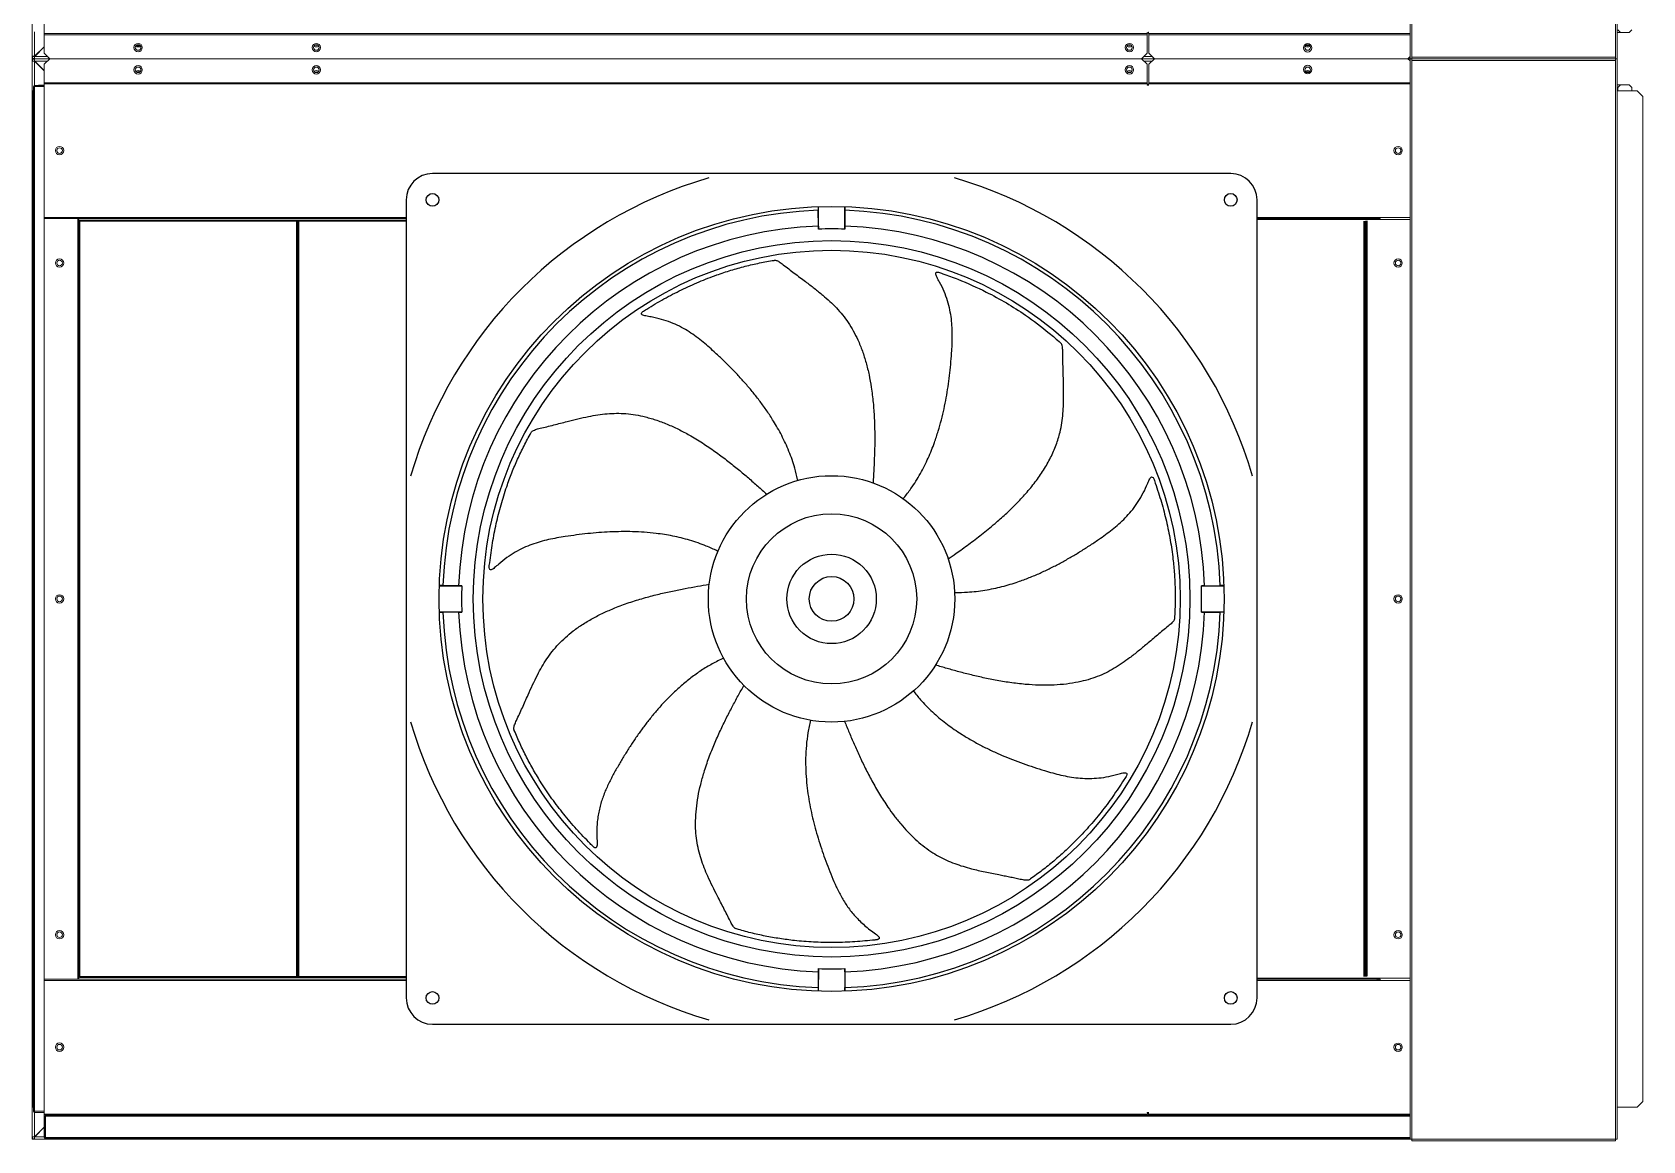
# Model space of a CAD drawing. Header units: inches. Extents: x 515 to 995, y -685 to -381.
# Drawn here: x 681.8 to 754.1, y -518.6 to -468.9 of the extents above; entities that cross this region are included whole.
import ezdxf

# ---------------------------------------------------------------- set-up
doc = ezdxf.new("R2010")
doc.units = ezdxf.units.IN
doc.header["$MEASUREMENT"] = 0
doc.layers.add('L48', color=7, linetype='Continuous')

msp = doc.modelspace()

# ---------------------------------------------------------------- linework, layer by layer
at = {"color": 7, "linetype": 'Continuous', "lineweight": 25}
for p, q in [((735.597, -475.195), (699.77, -475.195)), ((698.589, -476.376), (698.589, -512.203)), ((736.778, -512.203), (736.778, -476.376)), ((717.09, -477.551), (717.083, -476.846)), ((717.093, -477.691), (717.093, -476.681)), ((718.274, -476.681), (718.274, -477.691)), ((718.277, -477.551), (718.283, -476.846)), ((693.687, -511.244), (693.687, -477.34)), ((693.688, -493.21), (693.688, -477.34)), ((693.728, -477.326), (693.728, -511.23)), ((693.776, -511.23), (693.776, -477.326)), ((693.777, -493.196), (693.777, -477.326)), ((717.09, -477.551), (717.093, -477.691)), ((718.274, -477.691), (718.277, -477.551)), ((741.59, -511.242), (741.59, -477.337)), ((741.591, -511.242), (741.591, -477.337)), ((741.639, -511.242), (741.639, -477.337)), ((741.679, -511.227), (741.679, -477.323)), ((741.68, -511.227), (741.68, -477.323)), ((741.687, -511.242), (741.687, -477.337)), ((741.688, -493.207), (741.688, -477.337)), ((741.728, -511.227), (741.728, -477.323)), ((700.075, -493.699), (701.085, -493.699)), ((700.945, -493.696), (700.24, -493.689)), ((701.085, -493.699), (700.945, -493.696)), ((734.422, -493.696), (734.281, -493.699)), ((734.281, -493.699), (735.292, -493.699)), ((734.422, -493.696), (735.127, -493.689)), ((701.085, -494.88), (700.075, -494.88)), ((700.945, -494.882), (700.24, -494.889)), ((700.945, -494.882), (701.085, -494.88)), ((735.292, -494.88), (734.281, -494.88)), ((734.281, -494.88), (734.422, -494.882)), ((734.422, -494.882), (735.127, -494.889)), ((693.688, -511.244), (693.688, -495.403)), ((693.777, -511.23), (693.777, -495.389)), ((741.688, -511.242), (741.688, -495.4)), ((717.09, -511.028), (717.083, -511.733)), ((717.093, -510.887), (717.09, -511.028)), ((717.093, -511.898), (717.093, -510.887)), ((718.277, -511.028), (718.274, -510.887)), ((718.274, -510.887), (718.274, -511.898)), ((718.277, -511.028), (718.283, -511.733)), ((699.77, -513.384), (735.597, -513.384))]:
    msp.add_line(p, q, dxfattribs=at)
for centre, radius in [((699.77, -476.376), 0.285), ((735.597, -476.376), 0.285), ((717.683, -494.289), 17.618), ((717.683, -494.289), 16.081), ((717.683, -494.289), 15.65), ((717.683, -494.289), 5.531), ((717.683, -494.289), 3.819), ((717.683, -494.289), 1.004), ((699.77, -512.203), 0.285), ((735.597, -512.203), 0.285)]:
    msp.add_circle(centre, radius, dxfattribs=at)
for centre, radius, start, end in [((699.77, -476.376), 1.181, 90, 180), ((717.683, -494.289), 19.685, 106.2602, 163.7398), ((717.683, -494.289), 19.685, 16.2602, 73.7398), ((735.597, -476.376), 1.181, 0, 90), ((717.683, -494.289), 17.454, 91.96958, 178.03042), ((717.683, -494.289), 17.454, 1.96958, 88.03042), ((717.683, -494.289), 16.749, 92.02959, 177.97041), ((717.683, -494.289), 16.609, 87.9623, 92.0377), ((717.683, -494.289), 16.749, 2.02959, 87.97041), ((717.683, -494.289), 16.609, 177.9623, 182.0377), ((717.683, -494.289), 16.609, 357.9623, 2.0377), ((717.683, -494.289), 17.454, 181.96958, 268.03042), ((717.683, -494.289), 16.749, 182.02959, 267.97041), ((717.683, -494.289), 16.749, 272.02959, 357.97041), ((717.683, -494.289), 17.454, 271.96958, 358.03042), ((717.683, -494.289), 19.685, 196.2602, 253.7398), ((717.683, -494.289), 19.685, 286.2602, 343.7398), ((717.683, -494.289), 16.609, 267.9623, 272.0377), ((699.77, -512.203), 1.181, 180, 270), ((735.597, -512.203), 1.181, 270, 0)]:
    msp.add_arc(centre, radius, start, end, dxfattribs=at)
for points, knots in [([(717.083, -476.688), (717.083, -476.718), (717.083, -476.774), (717.083, -476.823), (717.083, -476.846)], [0, 0, 0, 0, 0.544044, 1, 1, 1, 1]), ([(718.283, -476.846), (718.284, -476.797), (718.284, -476.745), (718.284, -476.689), (718.284, -476.686)], [0, 0, 0, 0, 0.939345, 1, 1, 1, 1]), ([(709.386, -481.279), (709.643, -481.124), (710.155, -480.815), (710.939, -480.41), (711.73, -480.05), (712.473, -479.762), (713.165, -479.534), (713.805, -479.355), (714.45, -479.204), (714.882, -479.129), (715.099, -479.092)], [0, 0, 0, 0, 0.140819, 0.280709, 0.420053, 0.55924, 0.668749, 0.778588, 0.888944, 1, 1, 1, 1]), ([(715.099, -479.092), (715.112, -479.088), (715.136, -479.08), (715.19, -479.088), (715.254, -479.112), (715.333, -479.156), (715.423, -479.218), (715.566, -479.325), (715.761, -479.481), (716.01, -479.67), (716.262, -479.859), (716.562, -480.083), (716.907, -480.346), (717.271, -480.64), (717.603, -480.932), (717.902, -481.226), (718.182, -481.542), (718.436, -481.887), (718.664, -482.261), (718.879, -482.687), (719.072, -483.165), (719.238, -483.691), (719.369, -484.235), (719.476, -484.832), (719.554, -485.472), (719.602, -486.143), (719.621, -486.787), (719.619, -487.398), (719.603, -487.98), (719.577, -488.539), (719.555, -488.901), (719.543, -489.08)], [0, 0, 0, 0, 0.012785, 0.023293, 0.032237, 0.041998, 0.051521, 0.061325, 0.087185, 0.113248, 0.139308, 0.165331, 0.206131, 0.246835, 0.281335, 0.315878, 0.350603, 0.385923, 0.422114, 0.459222, 0.503998, 0.549692, 0.595972, 0.642402, 0.699964, 0.755903, 0.809219, 0.859769, 0.908078, 0.954661, 1, 1, 1, 1]), ([(720.898, -489.788), (720.907, -489.776), (721.029, -489.63), (721.305, -489.268), (721.682, -488.668), (722.032, -487.965), (722.287, -487.324), (722.473, -486.757), (722.614, -486.253), (722.732, -485.755), (722.83, -485.26), (722.911, -484.766), (722.978, -484.269), (723.031, -483.767), (723.069, -483.302), (723.095, -482.877), (723.109, -482.369), (723.08, -481.721), (722.915, -480.917), (722.654, -480.286), (722.407, -479.848), (722.327, -479.651), (722.402, -479.587), (722.597, -479.654), (722.682, -479.691)], [0.017767, 0.017767, 0.017767, 0.017767, 0.0213866, 0.0641597, 0.1283194, 0.1924792, 0.2566389, 0.3051983, 0.3537577, 0.4023171, 0.4508765, 0.4994359, 0.5479953, 0.5965548, 0.6451142, 0.6803602, 0.7156063, 0.7860985, 0.8565906, 0.9270828, 0.9453121, 0.9635414, 0.9878471, 1, 1, 1, 1]), ([(722.682, -479.691), (722.908, -479.771), (723.576, -480.022), (724.851, -480.594), (726.217, -481.399), (727.286, -482.205), (727.789, -482.643), (727.954, -482.793)], [0, 0, 0, 0, 0.1111111, 0.3333333, 0.6666667, 0.8888889, 1, 1, 1, 1]), ([(716.168, -488.969), (716.165, -488.955), (716.126, -488.769), (716.016, -488.327), (715.781, -487.659), (715.45, -486.947), (715.108, -486.347), (714.781, -485.848), (714.475, -485.424), (714.159, -485.021), (713.833, -484.636), (713.497, -484.265), (713.15, -483.903), (712.79, -483.548), (712.451, -483.228), (712.135, -482.943), (711.746, -482.615), (711.222, -482.234), (710.49, -481.862), (709.834, -481.673), (709.338, -481.592), (709.134, -481.532), (709.13, -481.433), (709.305, -481.323), (709.386, -481.279)], [0.017767, 0.017767, 0.017767, 0.017767, 0.0213866, 0.0641597, 0.1283194, 0.1924792, 0.2566389, 0.3051983, 0.3537577, 0.4023171, 0.4508765, 0.4994359, 0.5479953, 0.5965548, 0.6451142, 0.6803602, 0.7156063, 0.7860985, 0.8565906, 0.9270828, 0.9453121, 0.9635414, 0.9878471, 1, 1, 1, 1]), ([(722.916, -492.496), (723.034, -492.413), (723.336, -492.201), (723.833, -491.844), (724.413, -491.404), (724.966, -490.954), (725.486, -490.496), (725.956, -490.045), (726.409, -489.56), (726.831, -489.046), (727.207, -488.507), (727.525, -487.949), (727.775, -487.378), (727.934, -486.856), (728.023, -486.387), (728.087, -485.827), (728.107, -485.124), (728.083, -484.279), (728.062, -483.64), (728.061, -483.212), (728.051, -482.995), (728.018, -482.851), (727.972, -482.803), (727.954, -482.793)], [0.0220508, 0.0220508, 0.0220508, 0.0220508, 0.0641597, 0.1283194, 0.1924792, 0.2566389, 0.3051983, 0.3537577, 0.4023171, 0.4508765, 0.4994359, 0.5479953, 0.5965548, 0.6451142, 0.6803602, 0.7156063, 0.7860985, 0.8565906, 0.9270828, 0.9453121, 0.9635414, 0.9878471, 1, 1, 1, 1]), ([(704.19, -486.835), (704.195, -486.822), (704.204, -486.798), (704.244, -486.761), (704.303, -486.726), (704.386, -486.692), (704.49, -486.66), (704.663, -486.615), (704.907, -486.559), (705.21, -486.482), (705.515, -486.403), (705.877, -486.309), (706.298, -486.203), (706.754, -486.102), (707.19, -486.024), (707.606, -485.974), (708.027, -485.952), (708.456, -485.968), (708.891, -486.023), (709.358, -486.121), (709.852, -486.268), (710.367, -486.466), (710.873, -486.703), (711.407, -486.991), (711.956, -487.329), (712.511, -487.711), (713.025, -488.097), (713.503, -488.479), (713.948, -488.855), (714.369, -489.223), (714.638, -489.467), (714.77, -489.587)], [0, 0, 0, 0, 0.012785, 0.023293, 0.032237, 0.041999, 0.051521, 0.061325, 0.087185, 0.113248, 0.139308, 0.165331, 0.206131, 0.246835, 0.281335, 0.315878, 0.350603, 0.385922, 0.422114, 0.459222, 0.503998, 0.549692, 0.595972, 0.642402, 0.699964, 0.755903, 0.809219, 0.859769, 0.908078, 0.954661, 1, 1, 1, 1]), ([(702.339, -492.665), (702.377, -492.367), (702.455, -491.774), (702.626, -490.909), (702.839, -490.066), (703.077, -489.306), (703.33, -488.622), (703.589, -488.01), (703.873, -487.412), (704.084, -487.028), (704.19, -486.835)], [0, 0, 0, 0, 0.140819, 0.280709, 0.420053, 0.55924, 0.668749, 0.778588, 0.888944, 1, 1, 1, 1]), ([(723.207, -493.996), (723.222, -493.996), (723.412, -494), (723.867, -493.99), (724.571, -493.91), (725.339, -493.746), (726, -493.545), (726.559, -493.338), (727.041, -493.133), (727.503, -492.915), (727.951, -492.683), (728.388, -492.438), (728.818, -492.181), (729.244, -491.909), (729.631, -491.649), (729.98, -491.404), (730.386, -491.099), (730.874, -490.672), (731.4, -490.041), (731.73, -489.444), (731.919, -488.978), (732.023, -488.792), (732.12, -488.81), (732.189, -489.005), (732.213, -489.095)], [0.017767, 0.017767, 0.017767, 0.017767, 0.0213866, 0.0641597, 0.1283194, 0.1924792, 0.2566389, 0.3051983, 0.3537577, 0.4023171, 0.4508765, 0.4994359, 0.5479953, 0.5965548, 0.6451142, 0.6803602, 0.7156063, 0.7860985, 0.8565906, 0.9270828, 0.9453121, 0.9635414, 0.9878471, 1, 1, 1, 1]), ([(732.213, -489.095), (732.307, -489.38), (732.495, -489.947), (732.716, -490.802), (732.89, -491.653), (733.006, -492.442), (733.074, -493.167), (733.106, -493.831), (733.11, -494.493), (733.086, -494.931), (733.075, -495.151)], [0, 0, 0, 0, 0.140819, 0.280709, 0.420053, 0.55924, 0.668749, 0.778588, 0.888944, 1, 1, 1, 1]), ([(712.579, -492.157), (712.566, -492.15), (712.397, -492.065), (711.982, -491.876), (711.313, -491.642), (710.55, -491.457), (709.868, -491.351), (709.274, -491.295), (708.751, -491.27), (708.24, -491.267), (707.736, -491.281), (707.236, -491.312), (706.736, -491.358), (706.234, -491.417), (705.773, -491.484), (705.353, -491.553), (704.854, -491.652), (704.23, -491.825), (703.482, -492.165), (702.925, -492.56), (702.553, -492.898), (702.378, -493.019), (702.299, -492.961), (702.321, -492.756), (702.339, -492.665)], [0.017767, 0.017767, 0.017767, 0.017767, 0.0213866, 0.0641597, 0.1283194, 0.1924792, 0.2566389, 0.3051983, 0.3537577, 0.4023171, 0.4508765, 0.4994359, 0.5479953, 0.5965548, 0.6451142, 0.6803602, 0.7156063, 0.7860985, 0.8565906, 0.9270828, 0.9453121, 0.9635414, 0.9878471, 1, 1, 1, 1]), ([(716.264, -495.709), (715.887, -495.333), (715.675, -494.822), (715.675, -493.757), (715.887, -493.246), (716.64, -492.493), (717.151, -492.281), (718.216, -492.281), (718.727, -492.493), (719.103, -492.87)], [0, 0, 0, 0, 0.25, 0.25, 0.5, 0.5, 0.75, 0.75, 1, 1, 1, 1]), ([(719.103, -492.87), (719.48, -493.246), (719.691, -493.757), (719.691, -494.822), (719.48, -495.333), (718.727, -496.086), (718.216, -496.297), (717.151, -496.297), (716.64, -496.086), (716.264, -495.709)], [0, 0, 0, 0, 0.25, 0.25, 0.5, 0.5, 0.75, 0.75, 1, 1, 1, 1]), ([(700.24, -493.689), (700.191, -493.689), (700.14, -493.689), (700.084, -493.689), (700.081, -493.689)], [0, 0, 0, 0, 0.946394, 1, 1, 1, 1]), ([(703.442, -500.191), (703.435, -500.179), (703.422, -500.157), (703.418, -500.103), (703.428, -500.035), (703.453, -499.948), (703.493, -499.847), (703.566, -499.684), (703.674, -499.459), (703.803, -499.174), (703.931, -498.886), (704.083, -498.544), (704.262, -498.149), (704.468, -497.729), (704.679, -497.34), (704.899, -496.984), (705.145, -496.64), (705.425, -496.315), (705.739, -496.009), (706.106, -495.706), (706.529, -495.411), (707.005, -495.132), (707.506, -494.884), (708.064, -494.646), (708.671, -494.427), (709.315, -494.232), (709.938, -494.07), (710.534, -493.935), (711.105, -493.821), (711.656, -493.722), (712.014, -493.664), (712.191, -493.635)], [0, 0, 0, 0, 0.012785, 0.023293, 0.032237, 0.041998, 0.051521, 0.061325, 0.087185, 0.113248, 0.139308, 0.165331, 0.206131, 0.246835, 0.281335, 0.315878, 0.350603, 0.385923, 0.422114, 0.459222, 0.503998, 0.549692, 0.595972, 0.642402, 0.699964, 0.755903, 0.809219, 0.859769, 0.908078, 0.954661, 1, 1, 1, 1]), ([(735.285, -493.689), (735.255, -493.689), (735.199, -493.689), (735.149, -493.689), (735.127, -493.689)], [0, 0, 0, 0, 0.545796, 1, 1, 1, 1]), ([(700.082, -494.89), (700.112, -494.89), (700.168, -494.89), (700.217, -494.889), (700.24, -494.889)], [0, 0, 0, 0, 0.543337, 1, 1, 1, 1]), ([(733.075, -495.151), (733.076, -495.165), (733.078, -495.19), (733.058, -495.24), (733.02, -495.298), (732.96, -495.365), (732.88, -495.439), (732.744, -495.554), (732.549, -495.71), (732.308, -495.911), (732.068, -496.114), (731.783, -496.357), (731.45, -496.634), (731.083, -496.924), (730.724, -497.183), (730.371, -497.409), (730.001, -497.611), (729.607, -497.783), (729.191, -497.922), (728.729, -498.036), (728.22, -498.118), (727.67, -498.163), (727.111, -498.17), (726.505, -498.141), (725.863, -498.075), (725.198, -497.972), (724.567, -497.847), (723.971, -497.71), (723.407, -497.565), (722.868, -497.415), (722.52, -497.312), (722.348, -497.262)], [0, 0, 0, 0, 0.012785, 0.023293, 0.032237, 0.041999, 0.051521, 0.061325, 0.087185, 0.113248, 0.139308, 0.165331, 0.206131, 0.246835, 0.281335, 0.315878, 0.350603, 0.385922, 0.422114, 0.459222, 0.503998, 0.549692, 0.595972, 0.642402, 0.699964, 0.755903, 0.809219, 0.859769, 0.908078, 0.954661, 1, 1, 1, 1]), ([(712.834, -496.951), (712.662, -497.033), (712.318, -497.2), (711.831, -497.499), (711.369, -497.827), (710.938, -498.179), (710.543, -498.542), (710.183, -498.908), (709.851, -499.277), (709.542, -499.649), (709.249, -500.029), (708.969, -500.416), (708.7, -500.814), (708.44, -501.221), (708.188, -501.639), (707.942, -502.067), (707.706, -502.508), (707.53, -502.893), (707.407, -503.216), (707.326, -503.469), (707.257, -503.732), (707.203, -504.006), (707.164, -504.292), (707.144, -504.591), (707.14, -504.9), (707.157, -505.141), (707.158, -505.302), (707.152, -505.372), (707.139, -505.42), (707.122, -505.45), (707.098, -505.464), (707.072, -505.464), (707.043, -505.454), (707.01, -505.434), (706.966, -505.4), (706.91, -505.346), (706.869, -505.299), (706.846, -505.273)], [0, 0, 0, 0, 0.051091, 0.102446, 0.153538, 0.203697, 0.252252, 0.298039, 0.342391, 0.385688, 0.428218, 0.471153, 0.513945, 0.556915, 0.60039, 0.644634, 0.689645, 0.735372, 0.758749, 0.782469, 0.806665, 0.831515, 0.857251, 0.884159, 0.91256, 0.942028, 0.950841, 0.958383, 0.962573, 0.966137, 0.969365, 0.971926, 0.974926, 0.978612, 0.983168, 0.990607, 1, 1, 1, 1]), ([(713.419, -509.103), (713.405, -509.101), (713.379, -509.098), (713.335, -509.067), (713.287, -509.017), (713.235, -508.944), (713.181, -508.849), (713.099, -508.69), (712.991, -508.466), (712.848, -508.187), (712.703, -507.907), (712.53, -507.575), (712.334, -507.189), (712.133, -506.766), (711.961, -506.359), (711.819, -505.965), (711.704, -505.558), (711.624, -505.137), (711.581, -504.7), (711.573, -504.224), (711.606, -503.71), (711.685, -503.163), (711.802, -502.617), (711.965, -502.033), (712.172, -501.421), (712.421, -500.796), (712.683, -500.208), (712.949, -499.658), (713.216, -499.14), (713.482, -498.648), (713.66, -498.332), (713.747, -498.176)], [0, 0, 0, 0, 0.012785, 0.023293, 0.032237, 0.041999, 0.051521, 0.061325, 0.087185, 0.113248, 0.139308, 0.165331, 0.206131, 0.246835, 0.281335, 0.315878, 0.350603, 0.385922, 0.422114, 0.459222, 0.503998, 0.549692, 0.595972, 0.642402, 0.699964, 0.755903, 0.809219, 0.859769, 0.908078, 0.954661, 1, 1, 1, 1]), ([(721.357, -498.425), (721.366, -498.437), (721.481, -498.587), (721.773, -498.937), (722.274, -499.438), (722.881, -499.936), (723.45, -500.327), (723.961, -500.635), (724.421, -500.885), (724.88, -501.11), (725.341, -501.316), (725.805, -501.505), (726.274, -501.68), (726.753, -501.844), (727.197, -501.984), (727.606, -502.104), (728.098, -502.231), (728.736, -502.347), (729.557, -502.365), (730.229, -502.251), (730.711, -502.108), (730.922, -502.074), (730.968, -502.16), (730.859, -502.336), (730.804, -502.411)], [0.017767, 0.017767, 0.017767, 0.017767, 0.0213866, 0.0641597, 0.1283194, 0.1924792, 0.2566389, 0.3051983, 0.3537577, 0.4023171, 0.4508765, 0.4994359, 0.5479953, 0.5965548, 0.6451142, 0.6803602, 0.7156063, 0.7860985, 0.8565906, 0.9270828, 0.9453121, 0.9635414, 0.9878471, 1, 1, 1, 1]), ([(706.846, -505.273), (706.638, -505.058), (706.222, -504.628), (705.653, -503.954), (705.126, -503.262), (704.68, -502.602), (704.303, -501.978), (703.987, -501.394), (703.696, -500.799), (703.527, -500.394), (703.442, -500.191)], [0, 0, 0, 0, 0.140819, 0.280709, 0.420053, 0.55924, 0.668749, 0.778588, 0.888944, 1, 1, 1, 1]), ([(716.741, -499.74), (716.698, -499.926), (716.614, -500.298), (716.544, -500.866), (716.512, -501.432), (716.519, -501.988), (716.556, -502.523), (716.618, -503.034), (716.7, -503.522), (716.798, -503.996), (716.912, -504.462), (717.041, -504.923), (717.184, -505.381), (717.34, -505.838), (717.509, -506.295), (717.69, -506.755), (717.888, -507.214), (718.079, -507.592), (718.255, -507.889), (718.403, -508.111), (718.565, -508.329), (718.746, -508.542), (718.946, -508.75), (719.166, -508.952), (719.406, -509.148), (719.604, -509.285), (719.731, -509.385), (719.782, -509.433), (719.812, -509.473), (719.824, -509.505), (719.821, -509.532), (719.804, -509.553), (719.778, -509.569), (719.742, -509.583), (719.688, -509.596), (719.611, -509.606), (719.549, -509.609), (719.514, -509.611)], [0, 0, 0, 0, 0.051091, 0.102446, 0.153538, 0.203697, 0.252252, 0.298039, 0.342391, 0.385688, 0.428218, 0.471153, 0.513945, 0.556915, 0.60039, 0.644634, 0.689645, 0.735372, 0.758749, 0.782469, 0.806665, 0.831515, 0.857251, 0.884159, 0.91256, 0.942028, 0.950841, 0.958383, 0.962573, 0.966137, 0.969365, 0.971926, 0.974926, 0.978612, 0.983168, 0.990607, 1, 1, 1, 1]), ([(718.268, -499.79), (718.336, -499.956), (718.473, -500.294), (718.693, -500.81), (718.932, -501.344), (719.197, -501.897), (719.495, -502.471), (719.831, -503.057), (720.165, -503.577), (720.487, -504.024), (720.783, -504.395), (721.096, -504.745), (721.427, -505.071), (721.772, -505.367), (722.125, -505.625), (722.481, -505.843), (722.84, -506.024), (723.208, -506.173), (723.581, -506.297), (724.035, -506.423), (724.57, -506.545), (725.061, -506.642), (725.427, -506.714), (725.669, -506.762), (725.91, -506.812), (726.108, -506.857), (726.262, -506.888), (726.369, -506.904), (726.458, -506.909), (726.526, -506.903), (726.578, -506.887), (726.596, -506.869), (726.606, -506.86)], [0, 0, 0, 0, 0.0454968, 0.0922478, 0.1407394, 0.1914938, 0.2450383, 0.3012103, 0.3589942, 0.3983177, 0.4375744, 0.4764906, 0.5148382, 0.5524517, 0.5892129, 0.6230296, 0.6561093, 0.6887404, 0.7212399, 0.7537072, 0.8054299, 0.8573195, 0.8777519, 0.8981938, 0.9186302, 0.9388633, 0.9486426, 0.958145, 0.9678975, 0.97681, 0.9872765, 1, 1, 1, 1]), ([(730.804, -502.411), (730.64, -502.662), (730.313, -503.162), (729.783, -503.868), (729.226, -504.535), (728.681, -505.117), (728.157, -505.623), (727.658, -506.062), (727.142, -506.477), (726.785, -506.732), (726.606, -506.86)], [0, 0, 0, 0, 0.1408187, 0.2807088, 0.4200535, 0.5592402, 0.6687487, 0.7785878, 0.8889437, 1, 1, 1, 1]), ([(719.514, -509.611), (719.216, -509.639), (718.62, -509.696), (717.738, -509.721), (716.869, -509.702), (716.075, -509.639), (715.352, -509.544), (714.698, -509.428), (714.052, -509.284), (713.63, -509.163), (713.419, -509.103)], [0, 0, 0, 0, 0.140819, 0.280709, 0.420053, 0.55924, 0.668749, 0.778588, 0.888944, 1, 1, 1, 1]), ([(717.083, -511.733), (717.083, -511.781), (717.083, -511.833), (717.083, -511.888), (717.083, -511.891)], [0, 0, 0, 0, 0.951385, 1, 1, 1, 1]), ([(718.284, -511.89), (718.284, -511.86), (718.284, -511.805), (718.283, -511.755), (718.283, -511.733)], [0, 0, 0, 0, 0.543685, 1, 1, 1, 1])]:
    msp.add_open_spline(points, degree=3, knots=knots, dxfattribs=at)
at = {"layer": 'L48', "color": 7, "linetype": 'Continuous', "lineweight": 15}
for p, q in [((743.652, -421.539), (743.652, -470.039)), ((743.728, -421.539), (743.728, -470.039)), ((752.871, -421.539), (752.871, -470.039)), ((752.947, -421.539), (752.947, -470.039)), ((681.807, -460.145), (681.807, -469.934)), ((682.344, -468.913), (682.344, -462.915)), ((681.913, -469.933), (681.913, -468.838)), ((731.844, -468.913), (682.344, -468.913)), ((682.344, -468.962), (682.344, -468.913)), ((731.844, -468.962), (682.344, -468.962)), ((682.344, -468.963), (682.344, -468.962)), ((731.844, -468.963), (682.344, -468.963)), ((682.344, -469.789), (682.344, -468.963)), ((731.844, -468.962), (731.844, -468.913)), ((731.844, -468.963), (731.844, -468.962)), ((731.844, -469.789), (731.844, -468.963)), ((731.908, -468.852), (731.908, -468.914)), ((731.908, -468.852), (731.925, -468.852)), ((731.908, -468.914), (731.925, -468.914)), ((731.925, -468.962), (731.925, -468.913)), ((743.652, -468.913), (731.925, -468.913)), ((743.652, -468.962), (731.925, -468.962)), ((731.925, -468.963), (731.925, -468.962)), ((731.925, -469.789), (731.925, -468.963)), ((743.652, -468.963), (731.925, -468.963)), ((753.095, -468.864), (752.947, -468.864)), ((752.97, -468.739), (753.095, -468.864)), ((753.095, -468.864), (753.475, -468.864)), ((753.475, -468.864), (753.6, -468.739)), ((682.344, -469.501), (681.913, -469.933)), ((681.914, -469.934), (682.344, -469.503)), ((682.594, -470.039), (682.344, -469.789)), ((731.844, -469.789), (731.594, -470.039)), ((732.175, -470.039), (731.925, -469.789)), ((681.807, -469.934), (681.912, -469.934)), ((681.807, -470.039), (681.807, -469.934)), ((681.913, -470.039), (681.807, -470.039)), ((681.807, -470.039), (681.807, -470.145)), ((681.913, -470.039), (681.807, -470.039)), ((681.807, -470.145), (681.912, -470.145)), ((681.807, -479.934), (681.807, -470.145)), ((681.913, -469.934), (681.913, -469.933)), ((681.913, -469.935), (681.913, -470.039)), ((681.913, -470.039), (682.594, -470.039)), ((681.913, -470.144), (681.913, -470.039)), ((681.913, -470.039), (682.594, -470.039)), ((681.913, -470.145), (681.913, -470.146)), ((682.344, -470.578), (681.913, -470.146)), ((681.913, -470.146), (681.913, -471.241)), ((681.914, -469.934), (682.489, -469.934)), ((681.914, -470.145), (682.344, -470.576)), ((681.914, -470.145), (682.489, -470.145)), ((682.594, -470.039), (682.344, -470.289)), ((682.344, -470.289), (682.344, -471.116)), ((731.594, -470.039), (682.594, -470.039)), ((731.594, -470.039), (682.594, -470.039)), ((731.844, -470.289), (731.594, -470.039)), ((732.175, -470.039), (731.594, -470.039)), ((732.175, -470.039), (731.594, -470.039)), ((732.069, -469.934), (731.7, -469.934)), ((732.069, -470.145), (731.7, -470.145)), ((731.844, -470.289), (731.844, -471.116)), ((732.175, -470.039), (731.925, -470.289)), ((731.925, -470.289), (731.925, -471.116)), ((743.55, -470.039), (732.175, -470.039)), ((743.55, -470.039), (732.175, -470.039)), ((743.652, -469.937), (743.55, -470.039)), ((743.652, -470.142), (743.55, -470.039)), ((743.652, -470.039), (743.55, -470.039)), ((743.652, -470.039), (743.55, -470.039)), ((743.652, -518.539), (743.652, -470.039)), ((743.728, -470.039), (743.652, -470.039)), ((743.728, -470.039), (743.652, -470.039)), ((752.871, -469.964), (743.728, -469.964)), ((743.728, -469.964), (743.728, -470.039)), ((743.728, -518.539), (743.728, -470.039)), ((752.871, -470.039), (743.728, -470.039)), ((752.871, -470.039), (743.728, -470.039)), ((743.728, -470.115), (743.728, -470.039)), ((752.871, -470.115), (743.728, -470.115)), ((752.871, -470.039), (752.871, -469.964)), ((752.871, -518.539), (752.871, -470.039)), ((752.947, -470.039), (752.871, -470.039)), ((752.947, -470.039), (752.871, -470.039)), ((752.871, -470.039), (752.871, -470.115)), ((752.947, -518.539), (752.947, -470.039)), ((681.859, -517.289), (681.859, -471.289)), ((681.908, -471.289), (681.859, -471.289)), ((681.908, -471.241), (682.344, -471.241)), ((681.908, -471.288), (681.908, -471.241)), ((681.908, -471.288), (682.344, -471.288)), ((681.908, -517.289), (681.908, -471.289)), ((682.344, -471.289), (681.908, -471.289)), ((681.913, -471.288), (681.913, -471.289)), ((682.033, -471.289), (682.034, -471.288)), ((682.082, -471.241), (682.094, -471.228)), ((682.094, -471.228), (682.344, -471.228)), ((731.844, -471.116), (682.344, -471.116)), ((682.344, -471.116), (682.344, -471.117)), ((731.844, -471.117), (682.344, -471.117)), ((682.344, -471.117), (682.344, -471.165)), ((731.844, -471.165), (682.344, -471.165)), ((682.344, -471.165), (682.344, -477.163)), ((731.844, -471.116), (731.844, -471.117)), ((731.844, -471.117), (731.844, -471.165)), ((731.908, -471.228), (731.844, -471.228)), ((731.908, -471.227), (731.908, -471.164)), ((731.908, -471.164), (731.925, -471.164)), ((731.908, -471.227), (731.925, -471.227)), ((731.925, -471.228), (731.908, -471.228)), ((731.925, -471.116), (731.925, -471.117)), ((743.652, -471.116), (731.925, -471.116)), ((743.652, -471.117), (731.925, -471.117)), ((731.925, -471.117), (731.925, -471.165)), ((743.652, -471.165), (731.925, -471.165)), ((753.095, -471.214), (752.947, -471.214)), ((752.97, -471.339), (753.095, -471.214)), ((753.095, -471.214), (753.475, -471.214)), ((753.475, -471.214), (753.6, -471.339)), ((681.844, -471.478), (681.859, -471.463)), ((681.844, -517.101), (681.844, -471.478)), ((752.947, -471.477), (752.948, -471.477)), ((752.948, -471.477), (752.948, -517.102)), ((752.948, -471.477), (753.843, -471.477)), ((752.97, -471.339), (752.97, -471.477)), ((753.6, -471.339), (753.6, -471.477)), ((754.093, -471.73), (753.843, -471.477)), ((754.093, -471.73), (754.093, -516.849)), ((698.589, -477.163), (682.344, -477.163)), ((682.344, -477.163), (682.344, -477.212)), ((682.344, -477.212), (682.344, -477.212)), ((682.344, -477.212), (683.844, -477.212)), ((682.344, -511.366), (682.344, -477.212)), ((683.781, -477.212), (683.781, -477.212)), ((683.792, -477.212), (683.844, -477.212)), ((698.589, -477.212), (683.844, -477.212)), ((683.844, -477.212), (683.844, -477.212)), ((683.844, -511.366), (683.844, -477.212)), ((683.893, -477.212), (683.844, -477.212)), ((683.893, -511.366), (683.893, -477.212)), ((698.589, -477.213), (683.893, -477.213)), ((683.941, -477.337), (683.893, -477.337)), ((683.941, -511.242), (683.941, -477.337)), ((683.941, -477.337), (683.942, -477.337)), ((683.942, -477.287), (698.589, -477.287)), ((683.942, -477.287), (683.942, -477.335)), ((683.942, -477.335), (698.589, -477.335)), ((683.942, -477.336), (683.942, -477.335)), ((698.589, -477.336), (683.942, -477.336)), ((683.942, -477.336), (683.942, -477.337)), ((683.942, -511.242), (683.942, -477.337)), ((742.175, -477.163), (736.778, -477.163)), ((742.175, -477.212), (736.778, -477.212)), ((742.175, -477.212), (736.778, -477.212)), ((743.652, -477.261), (736.778, -477.261)), ((741.8, -477.212), (741.8, -477.212)), ((741.905, -477.212), (741.905, -477.212)), ((742.175, -477.162), (742.175, -477.163)), ((743.652, -477.162), (742.175, -477.162)), ((742.175, -477.163), (742.175, -477.212)), ((742.3, -477.212), (742.175, -477.212)), ((742.252, -477.212), (742.252, -477.162)), ((742.3, -477.162), (742.3, -477.212)), ((681.807, -479.934), (681.844, -479.934)), ((681.807, -479.934), (681.807, -494.289)), ((681.804, -507.289), (681.807, -493.289)), ((681.807, -493.289), (681.844, -493.289)), ((681.844, -507.289), (681.804, -507.289)), ((681.807, -507.289), (681.807, -508.645)), ((681.807, -508.645), (681.807, -518.434)), ((681.807, -508.645), (681.844, -508.645)), ((682.344, -511.366), (682.344, -511.367)), ((682.344, -511.366), (683.844, -511.366)), ((682.344, -511.415), (682.344, -511.367)), ((698.589, -511.415), (682.344, -511.415)), ((682.344, -517.413), (682.344, -511.415)), ((683.781, -511.366), (683.781, -511.367)), ((683.792, -511.367), (683.844, -511.367)), ((683.844, -511.366), (683.844, -511.367)), ((683.844, -511.366), (683.893, -511.366)), ((698.589, -511.367), (683.844, -511.367)), ((683.941, -511.242), (683.893, -511.242)), ((698.589, -511.366), (683.893, -511.366)), ((683.942, -511.242), (683.941, -511.242)), ((683.942, -511.243), (683.942, -511.242)), ((683.942, -511.243), (698.589, -511.243)), ((683.942, -511.244), (683.942, -511.243)), ((683.942, -511.291), (683.942, -511.244)), ((683.942, -511.244), (698.589, -511.244)), ((683.942, -511.291), (698.589, -511.291)), ((743.652, -511.318), (736.778, -511.318)), ((742.175, -511.366), (736.778, -511.366)), ((742.175, -511.367), (736.778, -511.367)), ((742.175, -511.415), (736.778, -511.415)), ((741.8, -511.367), (741.8, -511.366)), ((741.905, -511.367), (741.905, -511.366)), ((742.3, -511.366), (742.175, -511.366)), ((742.175, -511.415), (742.175, -511.367)), ((742.175, -511.416), (742.175, -511.415)), ((743.652, -511.416), (742.175, -511.416)), ((742.252, -511.416), (742.252, -511.366)), ((742.3, -511.366), (742.3, -511.416)), ((753.843, -517.102), (754.093, -516.849)), ((681.859, -517.116), (681.844, -517.101)), ((681.908, -517.289), (681.859, -517.289)), ((682.344, -517.289), (681.908, -517.289)), ((682.344, -517.29), (681.908, -517.29)), ((681.908, -517.29), (681.908, -517.338)), ((682.344, -517.338), (681.908, -517.338)), ((681.913, -517.29), (681.913, -517.289)), ((681.913, -518.433), (681.913, -517.338)), ((682.034, -517.29), (682.033, -517.289)), ((682.094, -517.351), (682.082, -517.338)), ((682.344, -517.351), (682.094, -517.351)), ((731.844, -517.413), (682.344, -517.413)), ((682.344, -517.462), (682.344, -517.413)), ((731.844, -517.462), (682.344, -517.462)), ((682.344, -517.463), (682.344, -517.462)), ((682.344, -517.522), (682.344, -517.463)), ((682.393, -517.463), (682.344, -517.463)), ((682.344, -517.522), (682.392, -517.522)), ((682.344, -518.461), (682.344, -517.522)), ((682.392, -518.461), (682.392, -517.522)), ((682.393, -517.462), (682.393, -517.51)), ((743.652, -517.51), (682.393, -517.51)), ((682.393, -517.51), (682.393, -517.511)), ((682.393, -517.511), (682.393, -518.461)), ((743.652, -517.511), (682.393, -517.511)), ((731.844, -517.351), (731.908, -517.351)), ((731.844, -517.462), (731.844, -517.413)), ((731.925, -517.462), (731.844, -517.462)), ((731.908, -517.351), (731.925, -517.351)), ((731.925, -517.352), (731.908, -517.352)), ((731.908, -517.414), (731.908, -517.352)), ((731.925, -517.414), (731.908, -517.414)), ((731.925, -517.462), (731.925, -517.413)), ((743.652, -517.413), (731.925, -517.413)), ((743.652, -517.462), (731.925, -517.462)), ((752.948, -517.102), (752.947, -517.102)), ((753.843, -517.102), (752.948, -517.102)), ((682.344, -518.001), (681.913, -518.433)), ((681.914, -518.434), (682.344, -518.003)), ((681.807, -518.434), (681.912, -518.434)), ((681.807, -518.434), (681.807, -518.539)), ((681.913, -518.539), (681.807, -518.539)), ((681.913, -518.433), (681.913, -518.434)), ((681.913, -518.435), (681.913, -518.539)), ((681.913, -518.539), (682.594, -518.539)), ((681.914, -518.434), (682.344, -518.434)), ((682.392, -518.461), (682.344, -518.461)), ((682.393, -518.338), (682.392, -518.337)), ((682.392, -518.434), (682.393, -518.434)), ((682.393, -518.461), (682.393, -518.51)), ((743.652, -518.461), (682.393, -518.461)), ((743.652, -518.51), (682.393, -518.51)), ((682.594, -518.539), (682.565, -518.51)), ((731.594, -518.539), (682.594, -518.539)), ((731.624, -518.51), (731.594, -518.539)), ((732.175, -518.539), (731.594, -518.539)), ((732.175, -518.539), (732.145, -518.51)), ((743.55, -518.539), (732.175, -518.539)), ((743.579, -518.51), (743.55, -518.539)), ((743.652, -518.539), (743.55, -518.539)), ((743.728, -518.539), (743.652, -518.539)), ((752.871, -518.539), (743.728, -518.539)), ((743.728, -518.539), (743.728, -518.615)), ((743.728, -518.615), (752.871, -518.615)), ((752.947, -518.539), (752.871, -518.539)), ((752.871, -518.615), (752.871, -518.539))]:
    msp.add_line(p, q, dxfattribs=at)
at = {"layer": 'L48', "color": 7, "linetype": 'Continuous', "lineweight": 15, "flags": 128}
for points in [[(686.557, -469.508), (686.5, -469.501), (686.448, -469.479)], [(686.666, -469.479), (686.614, -469.501), (686.557, -469.508)], [(694.557, -469.508), (694.5, -469.501), (694.448, -469.479)], [(694.666, -469.479), (694.614, -469.501), (694.557, -469.508)], [(730.94, -469.479), (730.993, -469.501), (731.05, -469.508)], [(731.05, -469.446), (731.003, -469.439), (730.986, -469.432)], [(731.113, -469.432), (731.096, -469.439), (731.05, -469.446)], [(731.05, -469.508), (731.106, -469.501), (731.159, -469.479)], [(738.94, -469.479), (738.993, -469.501), (739.05, -469.508)], [(739.05, -469.461), (739.001, -469.454), (738.971, -469.442)], [(739.128, -469.442), (739.098, -469.454), (739.05, -469.461)], [(739.05, -469.508), (739.106, -469.501), (739.159, -469.479)], [(686.557, -470.571), (686.5, -470.578), (686.448, -470.6)], [(686.666, -470.6), (686.614, -470.578), (686.557, -470.571)], [(694.557, -470.571), (694.5, -470.578), (694.448, -470.6)], [(694.666, -470.6), (694.614, -470.578), (694.557, -470.571)], [(730.94, -470.6), (730.993, -470.578), (731.05, -470.571)], [(731.05, -470.571), (731.106, -470.578), (731.159, -470.6)], [(738.94, -470.6), (738.993, -470.578), (739.05, -470.571)], [(739.05, -470.571), (739.106, -470.578), (739.159, -470.6)], [(731.05, -470.633), (731.003, -470.64), (730.986, -470.647)], [(731.113, -470.647), (731.096, -470.64), (731.05, -470.633)], [(739.05, -470.618), (739.001, -470.625), (738.971, -470.637)], [(739.128, -470.637), (739.098, -470.625), (739.05, -470.618)]]:
    msp.add_lwpolyline(points, dxfattribs=at)
at = {"layer": 'L48', "color": 7, "linetype": 'Continuous', "lineweight": 15}
for centre, radius in [((686.557, -469.539), 0.188), ((686.557, -469.539), 0.125), ((694.557, -469.539), 0.188), ((694.557, -469.539), 0.125), ((731.051, -469.539), 0.188), ((731.05, -469.539), 0.125), ((739.05, -469.553), 0.188), ((739.05, -469.539), 0.125), ((686.557, -470.539), 0.188), ((686.557, -470.539), 0.125), ((694.557, -470.539), 0.188), ((694.557, -470.539), 0.125), ((731.051, -470.539), 0.188), ((731.05, -470.539), 0.125), ((739.05, -470.525), 0.188), ((739.05, -470.539), 0.125), ((683.032, -474.165), 0.188), ((683.032, -474.164), 0.125), ((743.112, -474.164), 0.188), ((743.112, -474.164), 0.125), ((683.032, -479.212), 0.188), ((683.032, -479.212), 0.125), ((743.112, -479.212), 0.188), ((743.112, -479.212), 0.125), ((683.032, -494.289), 0.188), ((683.032, -494.289), 0.125), ((743.112, -494.289), 0.188), ((743.112, -494.289), 0.125), ((683.032, -509.366), 0.188), ((683.032, -509.366), 0.125), ((743.112, -509.366), 0.188), ((743.112, -509.366), 0.125), ((683.032, -514.413), 0.188), ((683.032, -514.414), 0.125), ((743.112, -514.414), 0.188), ((743.112, -514.414), 0.125)]:
    msp.add_circle(centre, radius, dxfattribs=at)
for centre, radius, start, end in [((731.908, -468.851), 0.0635, 180, 270), ((731.908, -468.851), 0.001, 180, 270), ((686.557, -469.289), 0.171, 242.86638, 297.13362), ((694.557, -469.289), 0.156, 245.85315, 294.14685), ((681.913, -469.934), 0.106, 180, 270), ((681.913, -470.145), 0.106, 90, 180), ((681.913, -469.934), 0.001, 180, 270), ((681.913, -470.145), 0.001, 90, 180), ((681.908, -471.289), 0.0488, 90, 180), ((681.908, -471.289), 0.001, 90, 180), ((686.557, -470.789), 0.171, 62.86638, 117.13362), ((694.557, -470.789), 0.156, 65.85315, 114.14685), ((731.908, -471.228), 0.0635, 90, 180), ((731.908, -471.228), 0.001, 90, 180), ((681.913, -479.934), 0.106, 180, 229.77182), ((681.913, -508.645), 0.106, 130.22818, 180), ((681.908, -517.289), 0.0488, 180, 270), ((681.908, -517.289), 0.001, 180, 270), ((731.908, -517.351), 0.0635, 180, 270), ((731.908, -517.351), 0.001, 180, 270), ((681.913, -518.434), 0.106, 180, 270), ((681.913, -518.434), 0.001, 180, 270), ((682.393, -518.461), 0.0488, 180, 270), ((682.393, -518.461), 0.001, 180, 270)]:
    msp.add_arc(centre, radius, start, end, dxfattribs=at)
for points, knots in [([(681.913, -469.933), (681.899, -469.933), (681.871, -469.933), (681.836, -469.933), (681.812, -469.933), (681.809, -469.934), (681.807, -469.934)], [0, 0, 0, 0, 0.249989, 0.499993, 0.749997, 1, 1, 1, 1]), ([(681.913, -470.146), (681.899, -470.146), (681.871, -470.146), (681.836, -470.145), (681.812, -470.145), (681.809, -470.145), (681.807, -470.145)], [0, 0, 0, 0, 0.249989, 0.499993, 0.749997, 1, 1, 1, 1]), ([(681.913, -470.039), (681.913, -470.038), (681.913, -470.035), (681.913, -470.01), (681.913, -469.975), (681.914, -469.948), (681.914, -469.934)], [0, 0, 0, 0, 0.249999, 0.500009, 0.749998, 1, 1, 1, 1]), ([(681.913, -470.039), (681.913, -470.041), (681.913, -470.044), (681.913, -470.068), (681.913, -470.103), (681.914, -470.131), (681.914, -470.145)], [0, 0, 0, 0, 0.249999, 0.500009, 0.749998, 1, 1, 1, 1]), ([(681.913, -518.433), (681.899, -518.433), (681.871, -518.433), (681.836, -518.433), (681.812, -518.433), (681.809, -518.434), (681.807, -518.434)], [0, 0, 0, 0, 0.249989, 0.499993, 0.749997, 1, 1, 1, 1]), ([(681.913, -518.539), (681.913, -518.538), (681.913, -518.535), (681.913, -518.51), (681.913, -518.475), (681.914, -518.448), (681.914, -518.434)], [0, 0, 0, 0, 0.249999, 0.500009, 0.749998, 1, 1, 1, 1])]:
    msp.add_open_spline(points, degree=3, knots=knots, dxfattribs=at)

doc.saveas('drawing.dxf')
